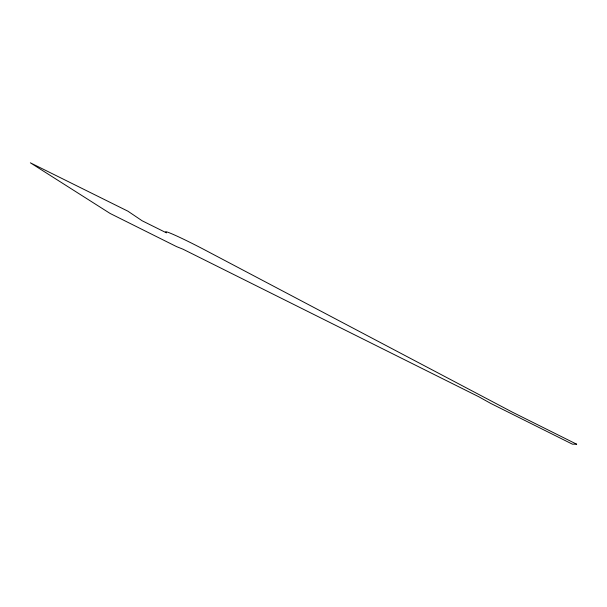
<?xml version="1.0" encoding="UTF-8"?>
<svg xmlns="http://www.w3.org/2000/svg" width="607" height="607" viewBox="0 0 607 607"><rect width="100%" height="100%" fill="white"/><g stroke="black" fill="none" stroke-linecap="round" stroke-linejoin="round"><path stroke-width="0.91" d="M576.65 444.195L572.393 444.165L490.699 403.397L478.885 396.811L183.033 249.219L176.591 246.632L110.186 213.497L30.35 162.805L127.918 211.19L142.129 220.773L166.439 232.845A40.115 2.064 27.5 0 1 206.221 250.676L512.285 412.107L576.65 444.195"/></g></svg>
